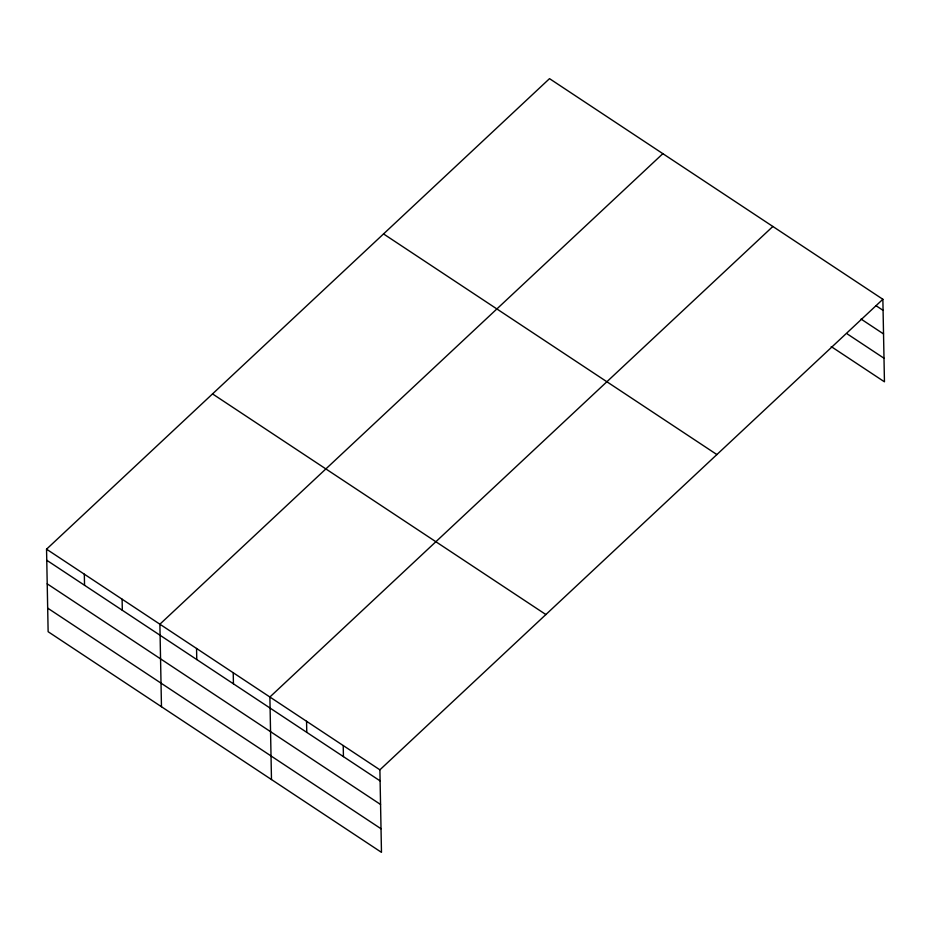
<?xml version="1.0" encoding="UTF-8"?>
<svg xmlns="http://www.w3.org/2000/svg" width="931" height="931" viewBox="0 0 931 931"><rect width="100%" height="100%" fill="white"/><g stroke="black" fill="none" stroke-linecap="round" stroke-linejoin="round"><path stroke-width="1.4" d="M882.867 299.282L379.895 769.821L381.477 852.354L48.133 631.718L46.55 549.185L549.523 78.646L882.867 299.282L884.45 381.815L831.22 346.588M662.86 153.662L159.888 624.201L161.47 706.734M772.858 226.477L269.885 697.005L271.48 779.538M875.978 305.671L883.077 310.36M861.059 319.065L883.531 333.938M847.326 333.961L883.996 358.237M383.537 233.925L716.882 454.561M212.536 393.906L545.88 614.541M46.55 549.185L379.895 769.821M46.759 560.264L380.104 780.9M47.213 583.842L380.558 804.477M47.679 608.129L381.023 828.765M343.225 745.545L343.434 756.624M306.555 721.281L306.776 732.36M233.227 672.741L233.437 683.82M196.557 648.465L196.767 659.544M122.112 599.192L122.322 610.27M84.325 574.194L84.546 585.262"/></g></svg>
